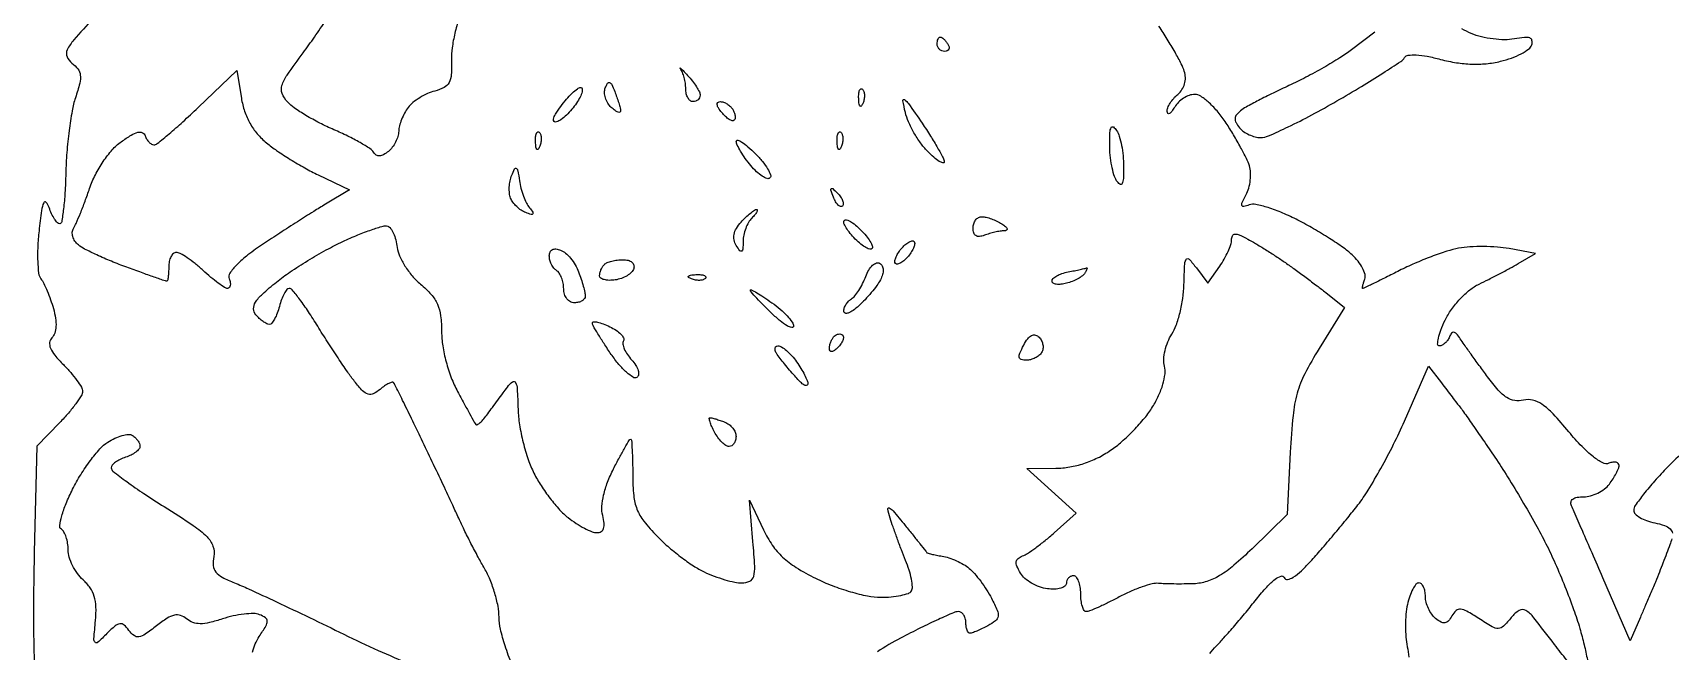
# Model space of a CAD drawing. Extents: x 0 to 102, y 0 to 135.
# Drawn here: x 19.8 to 39.09, y 90.23 to 97.51 of the extents above; entities that cross this region are included whole.
import ezdxf

# ---------------------------------------------------------------- set-up
doc = ezdxf.new("R2010")
doc.units = 0
doc.header["$MEASUREMENT"] = 0

msp = doc.modelspace()

# ---------------------------------------------------------------- linework, layer by layer
for points in [[(20.512605, 97.674504, 0.007141), (20.286502, 97.425247, 0.069564), (20.208233, 97.3067, 0.209517), (20.205674, 97.225691, 0.140397), (20.263375, 97.151414, -0.069301), (20.333875, 97.083086, -0.140903), (20.362448, 97.012106, -0.088547), (20.355235, 96.914679, -0.017063), (20.305358, 96.744214, 0.035671), (20.265835, 96.587777, 0.012252), (20.230526, 96.35673, 0.012106), (20.203915, 96.099118, 0.013716), (20.191179, 95.851037, -0.009174), (20.181624, 95.624822, -0.015115), (20.164272, 95.434211, -0.008819), (20.142857, 95.280753, -0.365296), (20.119351, 95.260383, -0.215757), (20.092843, 95.27195, -0.038634), (20.059054, 95.315745, -0.035612), (20.024835, 95.377107, -0.025449), (19.995179, 95.44995, 0.090876), (19.960415, 95.511092, 0.557289), (19.931494, 95.50689, 0.068387), (19.906075, 95.416137, 0.005797), (19.87579, 95.175, 0.01684), (19.860996, 94.989693, 0.021257), (19.860398, 94.817726, 0.019923), (19.871561, 94.676469, 0.1349), (19.897766, 94.612149, -0.049632), (19.931449, 94.557931, -0.014642), (19.972045, 94.468806, -0.014543), (20.012063, 94.365342, -0.015169), (20.045394, 94.261159, -0.030588), (20.070651, 94.147218, -0.052209), (20.075777, 94.049974, -0.065949), (20.061369, 93.972282, -0.118126), (20.027611, 93.917251, 0.17059), (20.001134, 93.862083, 0.129152), (20.011065, 93.795162, 0.072648), (20.062716, 93.710778, 0.022778), (20.162872, 93.601055, -0.018406), (20.249298, 93.508021, -0.022848), (20.322292, 93.415143, -0.022001), (20.375449, 93.33337, -0.133896), (20.3886, 93.285141, -0.141306), (20.374134, 93.234975, -0.017512), (20.309601, 93.139941, -0.019542), (20.222654, 93.030335, -0.01502), (20.119667, 92.917486), (19.850734, 92.640018), (19.820033, 91.390659, 0.003857), (19.811733, 90.898242, 0.005193), (19.812288, 90.452384, 0.003614), (19.819325, 90.079267, 0.054602)], [(24.824382, 97.674413, 0.023569), (24.774929, 97.502618, 0.023785), (24.74271, 97.331013, 0.042755), (24.735188, 97.188058, -0.023259), (24.732854, 97.016709, -0.108524), (24.70607, 96.922263, -0.150269), (24.647136, 96.863967, -0.059067), (24.539225, 96.822899, 0.044591), (24.452314, 96.792665, 0.032286), (24.361735, 96.744532, 0.032854), (24.28103, 96.687076, 0.059176), (24.224666, 96.628741, 0.038767), (24.183011, 96.564111, 0.029465), (24.147399, 96.487695, 0.030157), (24.122442, 96.411593, 0.059334), (24.113691, 96.348609, -0.070846), (24.103952, 96.288645, -0.043415), (24.076726, 96.222264, -0.04267), (24.037517, 96.159904, -0.057937), (23.991632, 96.111851, -0.043495), (23.935023, 96.07264, -0.114955), (23.88809, 96.058637, -0.159928), (23.84943, 96.068761, -0.11144), (23.817611, 96.101214, 0.111813), (23.774444, 96.145176, 0.013578), (23.657944, 96.21575, 0.015567), (23.512632, 96.292583, 0.012248), (23.350811, 96.366945, -0.01665), (23.183096, 96.445811, -0.01635), (23.019961, 96.536111, -0.016468), (22.882339, 96.624551, -0.057844), (22.803272, 96.693853, -0.088381), (22.740694, 96.793831, -0.174403), (22.737216, 96.886236, -0.075014), (22.798418, 97.01056, -0.007931), (22.987589, 97.273828, 0.006421), (23.121067, 97.45841, 0.005408), (23.257754, 97.657169, 0.00546)], [(39.112208, 91.549022, -0.008321), (39.088012, 91.478639, -0.002779), (39.050341, 91.376496, -0.002765), (39.007369, 91.263842, -0.003152), (38.964962, 91.1565, -0.00263), (38.917126, 91.039398, -0.001427), (38.85715, 90.895916, -0.001422), (38.795289, 90.750262, -0.002249), (38.741349, 90.625805), (38.619859, 90.348909), (38.298179, 91.091105, 0.000112), (38.171543, 91.383105, 0.000153), (38.057215, 91.646344, 0.0001), (37.961059, 91.867438, 0.00175), (37.929598, 91.93905, -0.146124), (37.923965, 91.983081, -0.195348), (37.944767, 92.017102, -0.118006), (37.994717, 92.038294, -0.041604), (38.072772, 92.0448, 0.066968), (38.153795, 92.055701, 0.046967), (38.240026, 92.08829, 0.04714), (38.31824, 92.13618, 0.069579), (38.375233, 92.19285, 0.020292), (38.418449, 92.254851, 0.021813), (38.455396, 92.318708, 0.021997), (38.482131, 92.375953, 0.089196), (38.490309, 92.413401, 0.205364), (38.481209, 92.437005, 0.148224), (38.45619, 92.450783, 0.094145), (38.417168, 92.451616, 0.050047), (38.37038, 92.438849, -0.216129), (38.297626, 92.443168, -0.045193), (38.187784, 92.514403, -0.035259), (38.053345, 92.636212, -0.016781), (37.897455, 92.810196, 0.013566), (37.711928, 93.019954, 0.05293), (37.581223, 93.133148, 0.092155), (37.471695, 93.18261, 0.122175), (37.362729, 93.182309, -0.09984), (37.260511, 93.177514, -0.106824), (37.167129, 93.213195, -0.068857), (37.067531, 93.299727, -0.020347), (36.940602, 93.457561, -0.001713), (36.843414, 93.58997, -0.001757), (36.747961, 93.721925, -0.0017), (36.66593, 93.836993, -0.007408), (36.618606, 93.906, 0.028615), (36.575111, 93.963992, 0.178175), (36.54336, 93.982063, 0.279375), (36.516438, 93.971307, 0.065189), (36.491409, 93.92715, -0.057191), (36.469331, 93.886709, -0.057735), (36.438726, 93.852464, -0.063525), (36.404634, 93.829178, -0.118646), (36.372319, 93.8214, -0.420294), (36.352563, 93.841569, -0.050269), (36.36094, 93.910365, -0.036477), (36.390576, 94.008055, -0.019378), (36.44056, 94.124258, -0.044598), (36.51487, 94.249899, -0.03305), (36.617548, 94.374478, -0.03368), (36.731874, 94.480572, -0.058769), (36.841042, 94.549521, 0.005348), (36.953965, 94.604994, 0.003591), (37.081872, 94.670692, 0.003616), (37.204813, 94.736095, 0.007137), (37.301317, 94.790128), (37.505535, 94.90833), (37.195567, 94.96648, 0.027093), (37.056123, 94.984891, 0.017337), (36.892831, 94.991824, 0.017421), (36.731897, 94.987464, 0.030891), (36.600249, 94.971098, 0.031257), (36.462146, 94.936138, 0.01244), (36.277519, 94.871801, 0.012254), (36.081178, 94.792309, 0.015077), (35.902299, 94.708237, -0.001627), (35.742805, 94.627971, -0.002572), (35.605468, 94.560295, -0.000608), (35.484887, 94.501826, -0.108202), (35.471205, 94.498554, -0.454005), (35.466152, 94.504116, -0.024495), (35.470521, 94.530561, -0.024699), (35.480006, 94.565912, -0.013724), (35.494849, 94.608011, 0.159886), (35.497543, 94.662597, 0.05401), (35.467961, 94.737599, 0.047155), (35.414833, 94.819073, 0.038954), (35.344143, 94.894961, 0.03285), (35.240204, 94.978551, 0.01087), (35.077419, 95.087518, 0.010771), (34.891212, 95.200816, 0.012027), (34.706946, 95.301724, 0.019006), (34.527384, 95.386029, 0.024048), (34.355329, 95.449392, 0.023224), (34.209791, 95.487849, 0.145591), (34.133939, 95.481977, -0.036164), (34.069227, 95.462376, -0.391621), (34.047587, 95.474902, -0.187012), (34.050105, 95.510718, -0.012864), (34.096529, 95.6031, 0.055664), (34.127544, 95.68071, 0.039423), (34.145292, 95.772909, 0.039898), (34.148201, 95.864926, 0.064886), (34.134399, 95.94176, 0.037237), (34.099637, 96.028348, 0.010167), (34.032037, 96.159299, 0.010223), (33.949075, 96.305099, 0.01048), (33.860884, 96.446165, 0.028829), (33.765593, 96.574867, 0.0346), (33.661357, 96.683631, 0.037063), (33.563043, 96.760468, 0.148399), (33.490776, 96.7824, 0.085026), (33.427025, 96.77148, 0.055207), (33.35953, 96.73891, 0.053736), (33.298689, 96.690979, 0.06729), (33.254576, 96.63435, -0.026672), (33.221097, 96.583332, -0.100709), (33.19292, 96.557811, -0.344654), (33.174956, 96.560133, -0.190106), (33.165773, 96.581691, -0.104177), (33.173836, 96.625842, -0.042438), (33.201794, 96.680464, -0.03961), (33.242915, 96.736032, -0.040476), (33.29201, 96.783985, 0.07712), (33.340667, 96.839002, 0.074271), (33.371132, 96.906869, 0.073331), (33.380678, 96.981472, 0.072172), (33.368389, 97.056084, 0.041468), (33.332703, 97.142847, 0.009995), (33.25908, 97.279852, 0.010192), (33.167943, 97.434169, 0.009956), (33.069899, 97.58587, -0.022177)], [(35.611363, 97.515684), (35.339032, 97.30866, -0.023093), (35.202151, 97.214246, -0.0097), (35.010016, 97.099535, -0.009573), (34.799493, 96.984611, -0.012291), (34.6014, 96.88746, 0.005566), (34.415422, 96.799334, 0.006556), (34.241411, 96.711651, 0.005809), (34.096484, 96.634071, 0.040242), (34.029307, 96.589718, 0.061784), (33.983267, 96.543493, 0.152639), (33.966725, 96.499151, 0.139383), (33.977739, 96.450556, 0.048255), (34.018516, 96.390475, 0.066133), (34.066435, 96.346191, 0.044467), (34.131017, 96.30878, 0.044385), (34.201384, 96.283296, 0.064778), (34.266687, 96.2748, 0.103904), (34.360915, 96.294595, 0.008284), (34.593564, 96.40149, 0.010933), (34.868598, 96.540898, 0.008163), (35.165778, 96.706085, 0.004785), (35.455547, 96.877121, 0.006937), (35.707807, 97.034105, 0.00384), (35.917147, 97.170726, 0.107958), (35.962113, 97.217115, -0.226772), (36.004941, 97.24457, -0.043344), (36.099879, 97.248125, -0.035108), (36.228967, 97.232639, -0.017942), (36.388121, 97.196135, 0.025928), (36.574671, 97.156472, 0.031296), (36.752942, 97.13947, 0.032657), (36.925163, 97.145117, 0.033552), (37.093604, 97.173191, 0.028491), (37.222343, 97.211495, 0.034808), (37.337247, 97.262224, 0.037339), (37.424891, 97.31717, 0.154825), (37.461186, 97.367058, 0.133435), (37.464072, 97.41813, 0.264685), (37.437989, 97.44749, 0.109707), (37.374557, 97.454393, 0.019687), (37.256213, 97.436566, -0.050381), (37.143816, 97.426626, -0.028096), (37.006596, 97.43606, -0.027757), (36.867487, 97.46142, -0.04001), (36.748628, 97.500256, -0.036451), (36.637861, 97.556334, -0.026415)], [(25.446179, 90.069705, -0.018933), (25.36716, 90.287652, -0.019314), (25.31174, 90.48686, -0.058244), (25.2954, 90.626657, 0.047495), (25.283219, 90.754604, 0.024906), (25.245233, 90.910069, 0.024538), (25.190027, 91.066879, 0.034394), (25.12462, 91.20012, -0.007742), (25.04955, 91.33445, -0.004718), (24.964855, 91.495288, -0.004728), (24.883896, 91.656339, -0.008346), (24.820558, 91.791, 0.003381), (24.749337, 91.94641, 0.000966), (24.636771, 92.186505, 0.000972), (24.508688, 92.456961, 0.001032), (24.382059, 92.7216, 0.000861), (24.263405, 92.967181, 0.00132), (24.159691, 93.17947, 0.000431), (24.069267, 93.362925, 0.037656), (24.053665, 93.389306, 0.327023), (24.036309, 93.395237, 0.040707), (23.997076, 93.379377, 0.035404), (23.947726, 93.35004, 0.021408), (23.893566, 93.308876, -0.058717), (23.813597, 93.257003, -0.192503), (23.751977, 93.252201, -0.129516), (23.688379, 93.29209, -0.02153), (23.593425, 93.40257, -0.014885), (23.512537, 93.51186, -0.00472), (23.398378, 93.679466, -0.004708), (23.274581, 93.8688, -0.005221), (23.158638, 94.05405, 0.009678), (23.049989, 94.224253, 0.014606), (22.948271, 94.367731, 0.009307), (22.85925, 94.481367, 0.225629), (22.823847, 94.4982, 0.228617), (22.79602, 94.484775, 0.042276), (22.763602, 94.436072, 0.037833), (22.732484, 94.367706, 0.026409), (22.70754, 94.2867, -0.027184), (22.68246, 94.205697, -0.038729), (22.650936, 94.137328, -0.043654), (22.617946, 94.088764, -0.225415), (22.589388, 94.0752, -0.119348), (22.558002, 94.0828, -0.035982), (22.515783, 94.108515, -0.033789), (22.471011, 94.145209, -0.030999), (22.430194, 94.188612, -0.171347), (22.404374, 94.258623, -0.145484), (22.42588, 94.334841, -0.067972), (22.506951, 94.431153, -0.014607), (22.673357, 94.573075, -0.020851), (22.834424, 94.691811, -0.011205), (23.042117, 94.825271, -0.01114), (23.260338, 94.952094, -0.017137), (23.455072, 95.050989, -0.011356), (23.631469, 95.12827, -0.015538), (23.793801, 95.189213, -0.012271), (23.929793, 95.231806, -0.147498), (23.9841, 95.231051, -0.166326), (24.018475, 95.205648, -0.046651), (24.051626, 95.146592, -0.041574), (24.078818, 95.068525, -0.033499), (24.095176, 94.981165, 0.076135), (24.122994, 94.880692, 0.036152), (24.186864, 94.762193, 0.034765), (24.273081, 94.645454, 0.041439), (24.370126, 94.549001, -0.036131), (24.496718, 94.425821, -0.077887), (24.570074, 94.31172, -0.074016), (24.607122, 94.176885, -0.030106), (24.6186, 93.98643, 0.039951), (24.631779, 93.82175, 0.025553), (24.671968, 93.633949, 0.025175), (24.732433, 93.446644, 0.03293), (24.807164, 93.283019, 0.000995), (24.881214, 93.146256, 0.001413), (24.947646, 93.024962, 0.000789), (25.004228, 92.922724, 0.020635), (25.02061, 92.895904, 0.400324), (25.03781, 92.892064, 0.046039), (25.072868, 92.917838, 0.03569), (25.116497, 92.962518, 0.019603), (25.16357, 93.022804, -0.001662), (25.216954, 93.096476, -0.001034), (25.280047, 93.182563, -0.001037), (25.342642, 93.267235, -0.001877), (25.394274, 93.336233, -0.063845), (25.455142, 93.398542, -0.481184), (25.489853, 93.390511, -0.098653), (25.509236, 93.31453, -0.005802), (25.519171, 93.075317, 0.032747), (25.536597, 92.893157, 0.020824), (25.579455, 92.6844, 0.020907), (25.638902, 92.482194, 0.036016), (25.707161, 92.320631, 0.026255), (25.790917, 92.175776, 0.019661), (25.897435, 92.025321, 0.020002), (26.009266, 91.891296, 0.042253), (26.108149, 91.798997, 0.022855), (26.202988, 91.731174, 0.024384), (26.301644, 91.673852, 0.024921), (26.390735, 91.633234, 0.094764), (26.450521, 91.6218, 0.134361), (26.499068, 91.635085, 0.181504), (26.527346, 91.670237, 0.108195), (26.53367, 91.731534, 0.033302), (26.516998, 91.82351, -0.078815), (26.507516, 91.93025, -0.03959), (26.527502, 92.064448, -0.034806), (26.573604, 92.215314, -0.026404), (26.644005, 92.37341, -0.005185), (26.713853, 92.506885, -0.008272), (26.7766, 92.619319, -0.003036), (26.832142, 92.713757, -0.26417), (26.84595, 92.7216, -0.393819), (26.855766, 92.712449, -0.003191), (26.86312, 92.597245, -0.008958), (26.868514, 92.460587, -0.005383), (26.870262, 92.298263, 0.023779), (26.881696, 92.057967, 0.070615), (26.920188, 91.897969, 0.072399), (27.001082, 91.757219, 0.025905), (27.15376, 91.58243, 0.02195), (27.282359, 91.460905, 0.016203), (27.434559, 91.337618, 0.016441), (27.586285, 91.230315, 0.034915), (27.711565, 91.159767, 0.021146), (27.829165, 91.109938, 0.018598), (27.955658, 91.067836, 0.019), (28.072677, 91.03844, 0.052077), (28.157323, 91.0296, 0.110005), (28.248978, 91.050012, 0.221603), (28.295444, 91.105585, 0.079208), (28.307595, 91.224143, 0.007509), (28.286845, 91.51605), (28.244915, 92.0025), (28.410173, 91.655344, 0.039107), (28.514242, 91.474616, 0.055416), (28.635294, 91.334166, 0.048758), (28.796074, 91.211615, 0.02289), (29.024726, 91.084294, 0.024322), (29.219977, 90.998578, 0.020177), (29.4351, 90.926169, 0.020646), (29.637936, 90.875875, 0.050483), (29.790818, 90.8604, 0.022171), (29.915544, 90.865933, 0.02911), (30.028283, 90.882611, 0.029379), (30.117273, 90.906648, 0.175434), (30.154345, 90.936013, 0.159703), (30.165535, 90.98237, 0.027752), (30.153214, 91.072821, 0.027712), (30.125943, 91.181308, 0.021696), (30.084873, 91.295563, -0.005489), (30.035638, 91.419736, -0.00405), (29.983763, 91.558222, -0.004093), (29.936856, 91.689938, -0.00914), (29.903851, 91.791, -0.02028), (29.875011, 91.900819, -0.625282), (29.892107, 91.914348, -0.106743), (29.936986, 91.879458, -0.00364), (30.07982, 91.7064, -0.001188), (30.172784, 91.591524, -0.001828), (30.252631, 91.491628, -0.000584), (30.321377, 91.404767, -0.053668), (30.32999, 91.391063, 0.212956), (30.340319, 91.38241, 0.008601), (30.3886, 91.369544, 0.013772), (30.447844, 91.356563, 0.00918), (30.516336, 91.34482, -0.04253), (30.594335, 91.326025, -0.025903), (30.682655, 91.291438, -0.025859), (30.767275, 91.247732, -0.041088), (30.834027, 91.201018, -0.041256), (30.896606, 91.139704, -0.018198), (30.969201, 91.049333, -0.017866), (31.039629, 90.947404, -0.022917), (31.096574, 90.848654, -0.017147), (31.163619, 90.707329, -0.135514), (31.173586, 90.636232, -0.196555), (31.143471, 90.583422, -0.04327), (31.054258, 90.525242, -0.01112), (30.987907, 90.491608, -0.013525), (30.924279, 90.463204, -0.012104), (30.869939, 90.442214, -0.086316), (30.842262, 90.4374, -0.23578), (30.823915, 90.446561, -0.071102), (30.808459, 90.474677, -0.054341), (30.797894, 90.515698, -0.035894), (30.7944, 90.5643, 0.066698), (30.7879, 90.612809, 0.0837), (30.768875, 90.653923, 0.09942), (30.740642, 90.68142, 0.144494), (30.707505, 90.6912, 0.102608), (30.650381, 90.679353, 0.004926), (30.471478, 90.599706, 0.00788), (30.260134, 90.499054, 0.00558), (30.026032, 90.37973, 0.024822), (29.753358, 90.219166, 0.013395)], [(33.667832, 90.197086, -0.038886), (33.741804, 90.284599, 0.012532), (33.835338, 90.384117, 0.004713), (33.961441, 90.527916, 0.004665), (34.095839, 90.687101, 0.005656), (34.218757, 90.83894, -0.016724), (34.33933, 90.981319, -0.043714), (34.437588, 91.072365, -0.083902), (34.507911, 91.110104, -0.396366), (34.54581, 91.09274, 0.346251), (34.583987, 91.070998, 0.104684), (34.650854, 91.095982, 0.050321), (34.746827, 91.17151, 0.017254), (34.870007, 91.298798, 0.005962), (34.996714, 91.44252, 0.003446), (35.145843, 91.618232, 0.003443), (35.293069, 91.796625, 0.005772), (35.414017, 91.948807, 0.027712), (35.534553, 92.123271, 0.010621), (35.683162, 92.378111, 0.010479), (35.833118, 92.66216, 0.01268), (35.961332, 92.934913), (36.245929, 93.582509), (36.396535, 93.384704, 0.000901), (36.459153, 93.30277, 0.000872), (36.522756, 93.220154, 0.00086), (36.578988, 93.147634, 0.00321), (36.614735, 93.1023, -0.015492), (36.656927, 93.046001, -0.001235), (36.763481, 92.893444, -0.001671), (36.889558, 92.71068, -0.001281), (37.026186, 92.5101, -0.009585), (37.176613, 92.278605, -0.00593), (37.344867, 92.001201, -0.005947), (37.504602, 91.723157, -0.010644), (37.628196, 91.490477, -0.013046), (37.737306, 91.259249, -0.008472), (37.851822, 90.986773, -0.008519), (37.954645, 90.716783, -0.015985), (38.026965, 90.49475, -0.010968), (38.078385, 90.302213, -0.014284), (38.1165, 90.123806, -0.011897)], [(22.390308, 90.215746, -0.040991), (22.423325, 90.310388, -0.040632), (22.471419, 90.398671, 0.013137), (22.547564, 90.521822, 0.130136), (22.563567, 90.579946, 0.250439), (22.542857, 90.619638, 0.058236), (22.473954, 90.655751, 0.092801), (22.402833, 90.668791, 0.027132), (22.291356, 90.662319, 0.026246), (22.164193, 90.641181, 0.025399), (22.038515, 90.606671, -0.01978), (21.882969, 90.562075, -0.060272), (21.774042, 90.549021, -0.087694), (21.689596, 90.564046, -0.085636), (21.614635, 90.607152, 0.093803), (21.542764, 90.646945, 0.137768), (21.471034, 90.650161, 0.08728), (21.384889, 90.61342, 0.022318), (21.261196, 90.524762, -0.015206), (21.126556, 90.425329, -0.110472), (21.052536, 90.395279, -0.205162), (20.99518, 90.409261, -0.074035), (20.934957, 90.470239, 0.052692), (20.877199, 90.533921, 0.220956), (20.828993, 90.548512, 0.143017), (20.772744, 90.523048, 0.019049), (20.676097, 90.433497, -0.010917), (20.566699, 90.328774, -0.420825), (20.536099, 90.330456, -0.202062), (20.522658, 90.370954, -0.004196), (20.541455, 90.587253, 0.030431), (20.547015, 90.749592, 0.067435), (20.527167, 90.871596, 0.078861), (20.478361, 90.971776, 0.056184), (20.395629, 91.065539, -0.052408), (20.328184, 91.140826, -0.040678), (20.271167, 91.234985, -0.041835), (20.232169, 91.332753, -0.074117), (20.2194, 91.418419, 0.037998), (20.21349, 91.496073, 0.041621), (20.195894, 91.569532, 0.045686), (20.170143, 91.628842, 0.129796), (20.139378, 91.661271, -0.299449), (20.119349, 91.704337, -0.031612), (20.143603, 91.818248, -0.030244), (20.194348, 91.964744, -0.017886), (20.271454, 92.133005, -0.022746), (20.36754, 92.304402, -0.021317), (20.480763, 92.470234, -0.021846), (20.593849, 92.608551, -0.065518), (20.686155, 92.688033, -0.03608), (20.770202, 92.734815, -0.043352), (20.855188, 92.765754, -0.048774), (20.929177, 92.778075, -0.156539), (20.97708, 92.766199, -0.05457), (21.010864, 92.739838, -0.049281), (21.039456, 92.705939, -0.052401), (21.058977, 92.669991, -0.098513), (21.0654, 92.637708, -0.177548), (21.053614, 92.605562, -0.055496), (21.015698, 92.569737, -0.047565), (20.960961, 92.536094, -0.037198), (20.8962, 92.5101, 0.035304), (20.831433, 92.484388, 0.04587), (20.776702, 92.451569, 0.05333), (20.73865, 92.416934, 0.183477), (20.727, 92.386256, 0.23197), (20.746794, 92.345885, 0.006163), (20.910004, 92.222656, 0.01168), (21.111224, 92.081711, 0.007579), (21.349991, 91.92782, -0.00793), (21.693763, 91.70591, -0.049714), (21.855035, 91.573233, -0.109843), (21.925299, 91.462204, -0.134373), (21.93487, 91.340159, 0.067786), (21.929158, 91.233528, 0.147289), (21.958849, 91.157947, 0.106536), (22.033477, 91.096137, 0.026318), (22.179029, 91.029941, -0.014151), (22.344614, 90.959443, -0.002096), (22.674065, 90.80635, -0.002361), (23.0618, 90.621954, -0.002029), (23.467876, 90.424445, 0.008775), (23.871061, 90.235025, 0.011143), (24.249981, 90.075102, 0.009271)], [(39.260332, 92.585741, 0.016423), (39.061888, 92.394183, 0.011009), (38.908784, 92.229241, 0.015297), (38.779608, 92.074497, 0.011719), (38.680519, 91.941843, 0.155773), (38.6622, 91.884468, 0.202213), (38.679488, 91.843468, 0.059129), (38.734922, 91.800924, 0.049032), (38.814987, 91.76338, 0.03579), (38.909765, 91.737257, -0.0308), (39.025263, 91.706659, -0.107534), (39.091212, 91.667591, -0.172128), (39.118077, 91.616093, -0.114091)], [(37.874747, 90.121291, -0.013265), (37.729982, 90.302811, 0.004887), (37.485653, 90.619928, 0.086386), (37.38977, 90.706117, 0.289372), (37.313277, 90.70585, 0.080998), (37.21988, 90.622521, -0.02662), (37.127349, 90.51993, -0.190451), (37.067187, 90.493975, -0.141181), (36.995864, 90.512157, -0.012614), (36.837065, 90.61069, 0.013942), (36.696082, 90.697651, 0.107226), (36.622593, 90.721286, 0.21333), (36.570281, 90.703787, 0.07952), (36.521126, 90.641604, -0.050901), (36.479385, 90.582124, -0.178289), (36.439047, 90.559862, -0.1683), (36.39234, 90.568461, -0.044328), (36.328871, 90.612268, -0.066448), (36.282903, 90.662071, -0.044484), (36.244071, 90.729305, -0.044363), (36.21762, 90.802634, -0.064468), (36.2088, 90.870759, 0.04706), (36.203065, 90.931553, 0.067037), (36.185923, 90.98294, 0.087179), (36.160667, 91.017596, 0.194164), (36.130922, 91.0296, 0.230346), (36.09723, 91.013209, 0.04518), (36.059546, 90.955046, 0.039605), (36.024332, 90.873006, 0.027524), (35.9973, 90.7758, 0.032497), (35.979797, 90.660948, 0.020383), (35.973614, 90.525151, 0.020441), (35.978485, 90.390386, 0.034813), (35.994944, 90.278927, -0.031077), (36.014057, 90.155855, -0.102521)]]:
    msp.add_lwpolyline(points, format="xyb")
for points in [[(30.493307, 97.4592, -0.151918), (30.511135, 97.453655, -0.038439), (30.535014, 97.434349, -0.035638), (30.560143, 97.406983, -0.029505), (30.5829, 97.3746, -0.082592), (30.596141, 97.342274, -0.161196), (30.593509, 97.314851, -0.182303), (30.575621, 97.296623, -0.108972), (30.545593, 97.29, -0.093332), (30.511393, 97.29644, -0.09642), (30.482318, 97.314851, -0.099167), (30.462858, 97.34232, -0.105053), (30.456, 97.3746, -0.042167), (30.458736, 97.406989, -0.061769), (30.466959, 97.434349, -0.081139), (30.479041, 97.452901, -0.210953)], [(22.259848, 96.73879, 0.041485), (22.298417, 96.58391, 0.046294), (22.361077, 96.443408, 0.047065), (22.447439, 96.318807, 0.045639), (22.556396, 96.21114, 0.022724), (22.675609, 96.121864, 0.010932), (22.835843, 96.017915, 0.010815), (23.007999, 95.916585, 0.015216), (23.166045, 95.834318), (23.53239, 95.657578), (23.250645, 95.489517, 0.005466), (23.111674, 95.404547, 0.002089), (22.920009, 95.283342, 0.002068), (22.712953, 95.149982, 0.002537), (22.520718, 95.023648, 0.017147), (22.337653, 94.892742, 0.034779), (22.205152, 94.775448, 0.043318), (22.123964, 94.677095, 0.247345), (22.116213, 94.612021, -0.046133), (22.128482, 94.568404, -0.084878), (22.128947, 94.531635, -0.134638), (22.11805, 94.507516, -0.223297), (22.09823, 94.4982, -0.144715), (22.062709, 94.508701, -0.013917), (21.987681, 94.560328, -0.016796), (21.900337, 94.628695, -0.01249), (21.808478, 94.7097, 0.017758), (21.714676, 94.790677, 0.021849), (21.621451, 94.859072, 0.020931), (21.539699, 94.908903, 0.127065), (21.492092, 94.9212, 0.184433), (21.458387, 94.908329, 0.090322), (21.429736, 94.871498, 0.070186), (21.410318, 94.816745, 0.050209), (21.4038, 94.752, -0.0124), (21.402191, 94.687131, -0.020428), (21.397236, 94.632502, -0.015539), (21.390285, 94.590067, -0.358624), (21.381456, 94.5828, -0.083325), (21.364701, 94.585612, -0.000636), (21.233618, 94.631068, -0.00234), (21.083485, 94.684135, -0.001498), (20.909557, 94.747118, -0.009851), (20.728693, 94.817295, -0.010936), (20.556994, 94.892269, -0.01035), (20.413614, 94.962286, -0.054492), (20.340632, 95.010504, -0.069981), (20.299613, 95.055577, -0.077616), (20.274356, 95.108719, -0.087283), (20.268279, 95.161492, -0.127828), (20.282636, 95.205736, 0.03979), (20.313798, 95.26437, 0.006461), (20.363594, 95.38346, 0.00709), (20.418531, 95.525547, 0.006187), (20.472054, 95.675716, -0.035559), (20.54009, 95.836144, -0.030827), (20.633099, 95.993504, -0.032013), (20.738755, 96.129793, -0.055857), (20.844603, 96.225616, -0.01888), (20.962286, 96.303796, -0.076196), (21.041582, 96.336997, -0.170613), (21.093577, 96.332119, -0.202327), (21.126603, 96.29595, 0.050421), (21.145721, 96.2555, 0.056136), (21.171987, 96.221264, 0.063882), (21.201065, 96.197911, 0.138129), (21.228445, 96.1902, 0.171091), (21.269074, 96.204522, 0.005279), (21.408104, 96.318886, 0.0098), (21.569946, 96.460407, 0.006562), (21.749696, 96.628279), (22.206604, 97.066357)], [(27.51615, 97.007467, -0.021552), (27.572824, 96.940994, -0.024912), (27.62071, 96.872926, -0.0251), (27.655001, 96.812062, -0.11624), (27.6642, 96.773028, -0.11169), (27.657708, 96.74433, -0.100096), (27.639349, 96.719898, -0.09453), (27.611902, 96.703508, -0.08768), (27.5796, 96.6978, -0.17482), (27.547317, 96.709443, -0.093122), (27.519851, 96.742532, -0.073362), (27.501263, 96.791822, -0.053595), (27.495, 96.85008, 0.036216), (27.490334, 96.91441, 0.029887), (27.476362, 96.981762, 0.030886), (27.455914, 97.042233, 0.06755), (27.43155, 97.08452, -0.120618), (27.427279, 97.094147, -0.71655), (27.430228, 97.095777, -0.017045), (27.462586, 97.064223, -0.003699)], [(26.257469, 96.864341, -0.375938), (26.275181, 96.849925, -0.108611), (26.273346, 96.811666, -0.054954), (26.250086, 96.752418, -0.025566), (26.207929, 96.681287, -0.028739), (26.152568, 96.607487, -0.027395), (26.088268, 96.539269, -0.028479), (26.024805, 96.485462, -0.081315), (25.97373, 96.45861, -0.250721), (25.943941, 96.46371, -0.302288), (25.935113, 96.4901, -0.074102), (25.961472, 96.550379, -0.017469), (26.02327, 96.641665, -0.019733), (26.0901, 96.726107, -0.02542), (26.158243, 96.797834, -0.024725), (26.219449, 96.850521, -0.157606)], [(26.657848, 96.818515, -0.009635), (26.68273, 96.751206, -0.00998), (26.704695, 96.683767, -0.00974), (26.721388, 96.624702, -0.041813), (26.727654, 96.588715, -0.322822), (26.718901, 96.57397, -0.19571), (26.69769, 96.57346, -0.070851), (26.661646, 96.593338, -0.026485), (26.6173, 96.630569, -0.069276), (26.576306, 96.681149, -0.062045), (26.548821, 96.742887, -0.065367), (26.538361, 96.805955, -0.100391), (26.547494, 96.860369, -0.045201), (26.573634, 96.913563, -0.36113), (26.597638, 96.921801, -0.192904), (26.623206, 96.898283, -0.018166)], [(29.576512, 96.844087, -0.126455), (29.592861, 96.816429, -0.060344), (29.599558, 96.775372, -0.05415), (29.596392, 96.728203, -0.051402), (29.583191, 96.681937, -0.054073), (29.564448, 96.646687, -0.470617), (29.54903, 96.645228, -0.168741), (29.537074, 96.669911, -0.018894), (29.532079, 96.73305, -0.028489), (29.533009, 96.791947, -0.077125), (29.542376, 96.832554, -0.208169), (29.557997, 96.847997, -0.296942)], [(27.902648, 96.6978, -0.085443), (27.941185, 96.691166, -0.053409), (27.982568, 96.671295, -0.051744), (28.020377, 96.642086, -0.0641), (28.048379, 96.607571, -0.04739), (28.066848, 96.570186, -0.058241), (28.076389, 96.532475, -0.069134), (28.076176, 96.50005, -0.161573), (28.065427, 96.478627, -0.274667), (28.042977, 96.472912, -0.066988), (28.006648, 96.489161, -0.05004), (27.963511, 96.522254, -0.030935), (27.919697, 96.568856, -0.030483), (27.87981, 96.623357, -0.110288), (27.865113, 96.663479, -0.256649), (27.874481, 96.687561, -0.176123)], [(30.278876, 96.444, -0.008231), (30.37806, 96.292712, -0.011259), (30.461996, 96.153103, -0.008204), (30.527061, 96.034679, -0.116893), (30.539061, 95.988314, -0.499381), (30.52357, 95.976166, -0.077802), (30.481777, 95.994659, -0.03827), (30.418141, 96.042872, -0.017115), (30.341891, 96.115214, -0.039022), (30.261294, 96.211006, -0.02567), (30.183494, 96.33235, -0.025836), (30.119586, 96.459057, -0.044488), (30.081706, 96.5709, -0.016164), (30.052949, 96.708984, -0.653619), (30.072174, 96.721744, -0.098112), (30.118998, 96.676569, -0.002742)], [(25.769512, 96.336487, -0.126455), (25.785861, 96.308829, -0.060344), (25.792558, 96.267772, -0.05415), (25.789392, 96.220603, -0.051402), (25.776191, 96.174337, -0.054073), (25.757448, 96.139087, -0.470617), (25.74203, 96.137628, -0.168741), (25.730074, 96.162311, -0.018894), (25.725079, 96.22545, -0.028489), (25.726009, 96.284347, -0.077125), (25.735376, 96.324954, -0.208169), (25.750997, 96.340397, -0.296942)], [(29.322712, 96.336487, -0.126455), (29.339061, 96.308829, -0.060344), (29.345758, 96.267772, -0.05415), (29.342592, 96.220603, -0.051402), (29.329391, 96.174337, -0.054073), (29.310648, 96.139087, -0.470617), (29.29523, 96.137628, -0.168741), (29.283274, 96.162311, -0.018894), (29.278279, 96.22545, -0.028489), (29.279209, 96.284347, -0.077125), (29.288576, 96.324954, -0.208169), (29.304197, 96.340397, -0.296942)], [(32.571, 96.3594, -0.071705), (32.6026, 96.2906, -0.023981), (32.628919, 96.182797, -0.023301), (32.646974, 96.059071, -0.024583), (32.653009, 95.9364, -0.010579), (32.649952, 95.791936, -0.10261), (32.635066, 95.732852, -0.470157), (32.60915, 95.726496, -0.089886), (32.571, 95.7672, -0.071705), (32.5394, 95.836, -0.023981), (32.513081, 95.943803, -0.023301), (32.495026, 96.067529, -0.024583), (32.488991, 96.1902, -0.010579), (32.492048, 96.334664, -0.10261), (32.506934, 96.393748, -0.470157), (32.53285, 96.400104, -0.089886)], [(28.315364, 96.085091, -0.023517), (28.398689, 95.993535, -0.037551), (28.459805, 95.907251, -0.043614), (28.49439, 95.836387, -0.296308), (28.486679, 95.800079, -0.2855), (28.453138, 95.792254, -0.061646), (28.397033, 95.819366, -0.046958), (28.33002, 95.872144, -0.028861), (28.26133, 95.945565, -0.017628), (28.196616, 96.029093, -0.020676), (28.141499, 96.112751, -0.020099), (28.10118, 96.186376, -0.107107), (28.090015, 96.230577, -0.510773), (28.10711, 96.243855, -0.072424), (28.15505, 96.221945, -0.036577), (28.227888, 96.166986, -0.016471)], [(25.535392, 95.7672, 0.029359), (25.55338, 95.678327, 0.024262), (25.582579, 95.586195, 0.024934), (25.617783, 95.504143, 0.058201), (25.653872, 95.448013, -0.017676), (25.694502, 95.394827, -0.329633), (25.694107, 95.374939, -0.313043), (25.674634, 95.368758, -0.016754), (25.610007, 95.391104, -0.057926), (25.55596, 95.419388, -0.041639), (25.502986, 95.462322, -0.042197), (25.45884, 95.512438, -0.067951), (25.431496, 95.562241, -0.067639), (25.418115, 95.61905, -0.036966), (25.416512, 95.690734, -0.036062), (25.425756, 95.765132, -0.04741), (25.445341, 95.83065, -0.02036), (25.479301, 95.905499, -0.458003), (25.499688, 95.9106, -0.198324), (25.516946, 95.883402, -0.008215)], [(29.282098, 95.62056, -0.043285), (29.318865, 95.57714, -0.063152), (29.342429, 95.532958, -0.082976), (29.3501, 95.49477, -0.20742), (29.339861, 95.468861, -0.278911), (29.317173, 95.463275, -0.120343), (29.289446, 95.479976, -0.070189), (29.260287, 95.518414, -0.036269), (29.234739, 95.573201, -0.008399), (29.205461, 95.654156, -0.286372), (29.20987, 95.673194, -0.400052), (29.226216, 95.673591, -0.011214)], [(28.328732, 95.4288, -0.425677), (28.337258, 95.419935, -0.115674), (28.331474, 95.398978, -0.050066), (28.309134, 95.366302, -0.021421), (28.27332, 95.32728, 0.068466), (28.234316, 95.275832, 0.038549), (28.201241, 95.204636, 0.037666), (28.178464, 95.126179, 0.049987), (28.170505, 95.05233, -0.011815), (28.167642, 94.960297, -0.248212), (28.153942, 94.937511, -0.385597), (28.133033, 94.9416, -0.019427), (28.090184, 95.003868, -0.088344), (28.063705, 95.068719, -0.104076), (28.06344, 95.134925, -0.087412), (28.09098, 95.204325, -0.045884), (28.146892, 95.278818, -0.015659), (28.202241, 95.336256, -0.020733), (28.256297, 95.384743, -0.01861), (28.303439, 95.420764, -0.155038)], [(29.5254, 95.2173, -0.025182), (29.590165, 95.152467, -0.028998), (29.644897, 95.084305, -0.030037), (29.683783, 95.022077, -0.125263), (29.6946, 94.979576, -0.360419), (29.67952, 94.961374, -0.143955), (29.644897, 94.964807, -0.061723), (29.590433, 94.995136, -0.026053), (29.5254, 95.0481, -0.025182), (29.460635, 95.112933, -0.028998), (29.405902, 95.181095, -0.030037), (29.367017, 95.243323, -0.125263), (29.3562, 95.285824, -0.360419), (29.37128, 95.304026, -0.143955), (29.405902, 95.300593, -0.061723), (29.460367, 95.270264, -0.026053)], [(30.98475, 95.342905, -0.056852), (31.034292, 95.336637, -0.026113), (31.096713, 95.317899, -0.025456), (31.161059, 95.291092, -0.032032), (31.2174, 95.2596, -0.030096), (31.262043, 95.226782, -0.13881), (31.28, 95.200582, -0.364331), (31.273331, 95.183579, -0.121886), (31.245469, 95.176295, 0.036412), (31.198166, 95.172222, 0.015964), (31.136361, 95.160296, 0.015701), (31.071291, 95.143408, 0.02027), (31.012819, 95.123649, -0.067159), (30.95484, 95.109933, -0.16701), (30.91298, 95.119858, -0.176865), (30.887574, 95.152801, -0.076855), (30.879, 95.208249, -0.076387), (30.886967, 95.260091, -0.09044), (30.910064, 95.303884, -0.102129), (30.944425, 95.332914, -0.128248)], [(34.11495, 95.079622, -0.012189), (34.205738, 95.028413, -0.0053), (34.323938, 94.956182, -0.005241), (34.448005, 94.876726, -0.006951), (34.5591, 94.801695, -0.004568), (34.672392, 94.721321, -0.002864), (34.803508, 94.625339, -0.002874), (34.931526, 94.52935, -0.005245), (35.034728, 94.449318), (35.256556, 94.273536), (34.955876, 93.78917, 0.019768), (34.787587, 93.492516, 0.051301), (34.697926, 93.264047, 0.043594), (34.648958, 93.001416, 0.011191), (34.61665, 92.570405), (34.578104, 91.836006), (34.166325, 91.432803, -0.016254), (33.953297, 91.237361, -0.042075), (33.78446, 91.115351, -0.057606), (33.633547, 91.046762, -0.069116), (33.480023, 91.019858, -0.005975), (33.364598, 91.017142, -0.005349), (33.244798, 91.017038, -0.005371), (33.137213, 91.019251, -0.016648), (33.064756, 91.023938, 0.086493), (32.989863, 91.018336, 0.020944), (32.870385, 90.982799, 0.020865), (32.73481, 90.929792, 0.019396), (32.600709, 90.86448, -0.007707), (32.472161, 90.798112, -0.010291), (32.35337, 90.742101, -0.007773), (32.253004, 90.699137, -0.097539), (32.212703, 90.6912, -0.267806), (32.187791, 90.705574, -0.056874), (32.167006, 90.753328, -0.045286), (32.1527, 90.821666, -0.028974), (32.148, 90.9027, 0.038131), (32.141814, 90.983692, 0.057076), (32.123149, 91.052072, 0.074992), (32.095796, 91.098732, 0.226478), (32.0634, 91.1142, 0.105805), (32.031121, 91.107292, 0.099294), (32.003651, 91.087698, 0.096216), (31.985238, 91.058421, 0.09266), (31.9788, 91.023981, -0.243719), (31.961975, 90.991513, -0.084871), (31.912966, 90.968127, -0.060772), (31.840533, 90.956846, -0.038014), (31.754683, 90.960531, -0.057147), (31.662047, 90.982519, -0.045617), (31.569042, 91.026121, -0.047126), (31.489441, 91.083401, -0.080875), (31.437433, 91.146227, -0.030791), (31.396452, 91.227203, -0.131068), (31.388615, 91.280393, -0.196145), (31.409372, 91.318234, -0.083995), (31.460507, 91.347113, 0.058293), (31.521352, 91.377483, 0.012526), (31.618503, 91.444585, 0.01292), (31.727703, 91.528525, 0.012007), (31.835182, 91.620013), (32.093652, 91.850955), (31.803576, 92.114598), (31.5135, 92.37824), (31.853411, 92.38072, 0.040588), (32.018305, 92.395339, 0.036492), (32.184834, 92.436534, 0.035661), (32.347383, 92.502735, 0.034714), (32.500415, 92.591875, 0.0316), (32.631624, 92.693712, 0.019792), (32.772181, 92.828052, 0.019848), (32.900616, 92.971931, 0.033883), (32.994339, 93.102848, 0.030481), (33.066047, 93.236439, 0.036522), (33.116143, 93.370066, 0.040699), (33.141067, 93.490354, 0.094968), (33.134989, 93.581741, -0.078642), (33.126833, 93.664014, -0.041506), (33.141302, 93.76587, -0.039994), (33.174022, 93.87016, -0.049058), (33.221328, 93.960583, 0.05954), (33.27299, 94.06457, 0.025088), (33.317982, 94.21425, 0.024391), (33.350548, 94.380836, 0.029172), (33.364273, 94.54012, -0.004114), (33.373151, 94.787601, -0.148282), (33.391925, 94.840928, -0.476469), (33.424889, 94.84253, -0.020012), (33.510254, 94.739113), (33.645809, 94.560818), (33.785204, 94.759833, 0.023505), (33.838558, 94.844179, 0.023634), (33.883653, 94.933009, 0.02426), (33.915411, 95.013931, 0.081548), (33.9246, 95.069901, -0.102851), (33.934835, 95.119129, -0.284798), (33.962704, 95.138439, -0.119001), (34.015117, 95.128583, -0.016611)], [(26.020981, 94.949307, -0.088505), (26.077719, 94.915067, -0.040532), (26.138128, 94.852802, -0.038469), (26.192739, 94.775056, -0.043058), (26.232481, 94.692654, -0.011522), (26.262385, 94.60819, -0.012328), (26.287652, 94.524308, -0.011956), (26.305823, 94.451329, -0.055081), (26.3106, 94.408093, -0.157755), (26.300839, 94.377926, -0.0972), (26.273323, 94.352233, -0.079138), (26.232228, 94.334887, -0.060438), (26.1837, 94.329, -0.128528), (26.135305, 94.341649, -0.100726), (26.094077, 94.377236, -0.089148), (26.066355, 94.43047, -0.075715), (26.0568, 94.493207, 0.046881), (26.050533, 94.559898, 0.046318), (26.031949, 94.624537, 0.050262), (26.004649, 94.677888, 0.111412), (25.9722, 94.7097, -0.086654), (25.939815, 94.738476, -0.053372), (25.912451, 94.781657, -0.051548), (25.893874, 94.831744, -0.063127), (25.8876, 94.881238, -0.102381), (25.897029, 94.926803, -0.174441), (25.923328, 94.954836, -0.145492), (25.965557, 94.962648, -0.065186)], [(30.184011, 95.052189, -0.231506), (30.192712, 95.026821, -0.060418), (30.181952, 94.983837, -0.048615), (30.156144, 94.932155, -0.033123), (30.1176, 94.8789, -0.03334), (30.072876, 94.831786, -0.053484), (30.028397, 94.798815, -0.072676), (29.990672, 94.783487, -0.262339), (29.966589, 94.790211, -0.231506), (29.957888, 94.815579, -0.060418), (29.968648, 94.858563, -0.048615), (29.994456, 94.910245, -0.033123), (30.033, 94.9635, -0.03334), (30.077724, 95.010614, -0.053484), (30.122203, 95.043585, -0.072676), (30.159928, 95.058913, -0.262339)], [(26.75475, 94.8366, -0.062422), (26.815568, 94.828978, -0.111391), (26.860273, 94.806199, -0.149915), (26.882804, 94.771816, -0.151292), (26.882073, 94.73085, -0.121324), (26.855459, 94.688363, -0.055997), (26.803508, 94.648223, -0.050767), (26.736384, 94.616251, -0.049283), (26.663523, 94.598066, -0.039058), (26.593145, 94.593271, -0.063174), (26.533769, 94.601411, -0.089627), (26.493756, 94.620307, -0.242288), (26.4798, 94.647416, -0.061411), (26.483914, 94.680786, -0.0391), (26.496367, 94.71793, -0.038884), (26.514604, 94.753012, -0.057132), (26.5362, 94.7802, -0.100042), (26.56892, 94.801918, -0.033513), (26.623664, 94.820032, -0.031789), (26.688538, 94.832442, -0.031371)], [(29.77927, 94.794257, -0.133468), (29.809113, 94.762341, -0.111914), (29.821223, 94.717465, -0.085666), (29.813896, 94.661519, -0.047599), (29.787265, 94.597869, -0.035668), (29.74536, 94.53143, -0.01549), (29.680884, 94.449203, -0.015236), (29.60666, 94.365665, -0.019585), (29.533236, 94.293791, -0.027319), (29.465187, 94.238657, -0.065611), (29.408204, 94.207876, -0.154803), (29.372108, 94.205813, -0.342722), (29.3562, 94.226295, -0.082989), (29.362814, 94.265869, -0.053446), (29.382584, 94.308084, -0.052117), (29.41166, 94.346418, -0.066138), (29.446018, 94.374525, 0.085416), (29.485928, 94.409811, 0.026669), (29.532724, 94.474939, 0.025786), (29.578125, 94.55457, 0.025828), (29.61506, 94.638409, -0.042476), (29.651599, 94.714395, -0.069712), (29.695976, 94.770143, -0.101029), (29.740724, 94.798067, -0.231535)], [(32.216443, 94.740479, -0.472401), (32.221868, 94.73774, -0.132303), (32.221401, 94.726764, -0.044757), (32.212515, 94.70545, -0.017275), (32.196611, 94.677612, -0.096514), (32.167343, 94.645942, -0.032471), (32.114052, 94.611976, -0.030897), (32.048765, 94.581181, -0.030808), (31.980118, 94.558632, -0.03736), (31.914769, 94.546666, -0.064813), (31.85969, 94.547935, -0.098336), (31.82285, 94.561322, -0.26234), (31.8096, 94.584836, -0.210675), (31.822721, 94.614594, -0.056638), (31.865515, 94.645605, -0.047145), (31.927067, 94.673072, -0.033816), (31.99995, 94.692295, 0.003042), (32.074767, 94.707178, 0.004138), (32.142064, 94.721573, 0.002768), (32.198312, 94.734419, 0.046288)], [(27.61485, 94.660721, -0.028489), (27.673747, 94.659791, -0.077125), (27.714354, 94.650424, -0.208169), (27.729797, 94.634803, -0.296942), (27.725887, 94.616288, -0.126455), (27.698229, 94.599939, -0.060344), (27.657172, 94.593242, -0.05415), (27.610003, 94.596408, -0.051402), (27.563737, 94.609609, -0.054073), (27.528487, 94.628352, -0.470617), (27.527028, 94.64377, -0.168741), (27.551711, 94.655726, -0.018894)], [(28.5102, 94.329, -0.022907), (28.607372, 94.252868, -0.028954), (28.689446, 94.173557, -0.029454), (28.748529, 94.101345, -0.158006), (28.764, 94.053611, -0.477507), (28.743632, 94.037147, -0.079716), (28.689446, 94.05818, -0.040342), (28.60771, 94.115308, -0.018336), (28.5102, 94.2021, -0.006182), (28.412937, 94.297618, -0.009366), (28.330954, 94.383297, -0.004671), (28.264102, 94.457209, -0.183505), (28.2564, 94.477489, -0.565851), (28.266147, 94.483344, -0.010109), (28.330954, 94.447166, -0.014435), (28.412824, 94.396039, -0.00792)], [(26.599478, 94.047477, -0.034634), (26.674592, 94.005444, -0.055873), (26.731011, 93.95878, -0.07719), (26.761981, 93.914849, -0.258952), (26.760391, 93.880906, 0.187744), (26.753432, 93.843182, 0.054678), (26.771094, 93.78568, 0.04665), (26.807051, 93.719937, 0.035477), (26.857724, 93.655268, -0.041494), (26.90635, 93.59165, -0.070052), (26.934273, 93.530733, -0.102419), (26.938508, 93.481498, -0.228586), (26.918789, 93.450582, -0.289434), (26.87437, 93.451021, -0.039722), (26.797342, 93.509915, -0.035563), (26.708012, 93.602497, -0.022609), (26.617178, 93.72168, -0.006923), (26.532136, 93.8481, -0.009861), (26.460406, 93.962867, -0.006273), (26.403755, 94.060373, -0.129158), (26.3952, 94.092938, -0.420343), (26.408739, 94.106197, -0.049564), (26.455207, 94.100598, -0.036225), (26.5211, 94.080834, -0.019284)], [(29.34351, 93.94689, -0.212536), (29.352785, 93.922731, -0.080535), (29.344973, 93.886612, -0.061283), (29.322233, 93.844603, -0.041736), (29.28711, 93.80307, -0.034019), (29.24563, 93.766881, -0.131573), (29.21429, 93.754081, -0.290264), (29.194925, 93.763172, -0.142677), (29.187, 93.79038, -0.054831), (29.191136, 93.827985, -0.038674), (29.203567, 93.868688, -0.039129), (29.221794, 93.906233, -0.063896), (29.2434, 93.9342, -0.075941), (29.26824, 93.952456, -0.089268), (29.296072, 93.961193, -0.100736), (29.322496, 93.959215, -0.128169)], [(31.657786, 93.922454, -0.081027), (31.686491, 93.882558, -0.074683), (31.702046, 93.83448, -0.077784), (31.702463, 93.785814, -0.102073), (31.687256, 93.744171, -0.083986), (31.656309, 93.708969, -0.053437), (31.610427, 93.679217, -0.05197), (31.557516, 93.659018, -0.065299), (31.505531, 93.6522, -0.074508), (31.447256, 93.660932, -0.284714), (31.424123, 93.687384, -0.145326), (31.430252, 93.736235, -0.01949), (31.476061, 93.830483, -0.037102), (31.523764, 93.905637, -0.116154), (31.569244, 93.943928, -0.187557), (31.613633, 93.948279, -0.128781)], [(28.579644, 93.8214, -0.139629), (28.623106, 93.809021, -0.037044), (28.682007, 93.766168, -0.034592), (28.744461, 93.705342, -0.029617), (28.801503, 93.633376, -0.016394), (28.851921, 93.556124, -0.019088), (28.894514, 93.479487, -0.018407), (28.925371, 93.41261, -0.099193), (28.9332, 93.373533, -0.276983), (28.92333, 93.357083, -0.216833), (28.902136, 93.355748, -0.082557), (28.868143, 93.375614, -0.030265), (28.82745, 93.413839, -0.008234), (28.778649, 93.46732, -0.004126), (28.718657, 93.53642, -0.004096), (28.657752, 93.608947, -0.006042), (28.605591, 93.673682, -0.030624), (28.563844, 93.734064, -0.092719), (28.546368, 93.780662, -0.216672), (28.553692, 93.809005, -0.226557)], [(27.781204, 92.9754, -0.063232), (27.803569, 92.97256, -0.009314), (27.847603, 92.960316, -0.010384), (27.899334, 92.94371, -0.008756), (27.953381, 92.924049, -0.070559), (28.00454, 92.895614, -0.063449), (28.047891, 92.853164, -0.066819), (28.077232, 92.803738, -0.100912), (28.0872, 92.754849, -0.0675), (28.081091, 92.709802, -0.084238), (28.063223, 92.671618, -0.099618), (28.036703, 92.646084, -0.142933), (28.005577, 92.637, -0.149836), (27.967987, 92.648523, -0.045472), (27.92133, 92.686702, -0.040999), (27.87407, 92.741445, -0.034718), (27.8334, 92.8062, -0.016632), (27.801383, 92.871126, -0.031424), (27.780714, 92.925697, -0.040165), (27.772007, 92.96483, -0.455431)]]:
    msp.add_lwpolyline(points, format="xyb", close=True)

doc.saveas('drawing.dxf')
